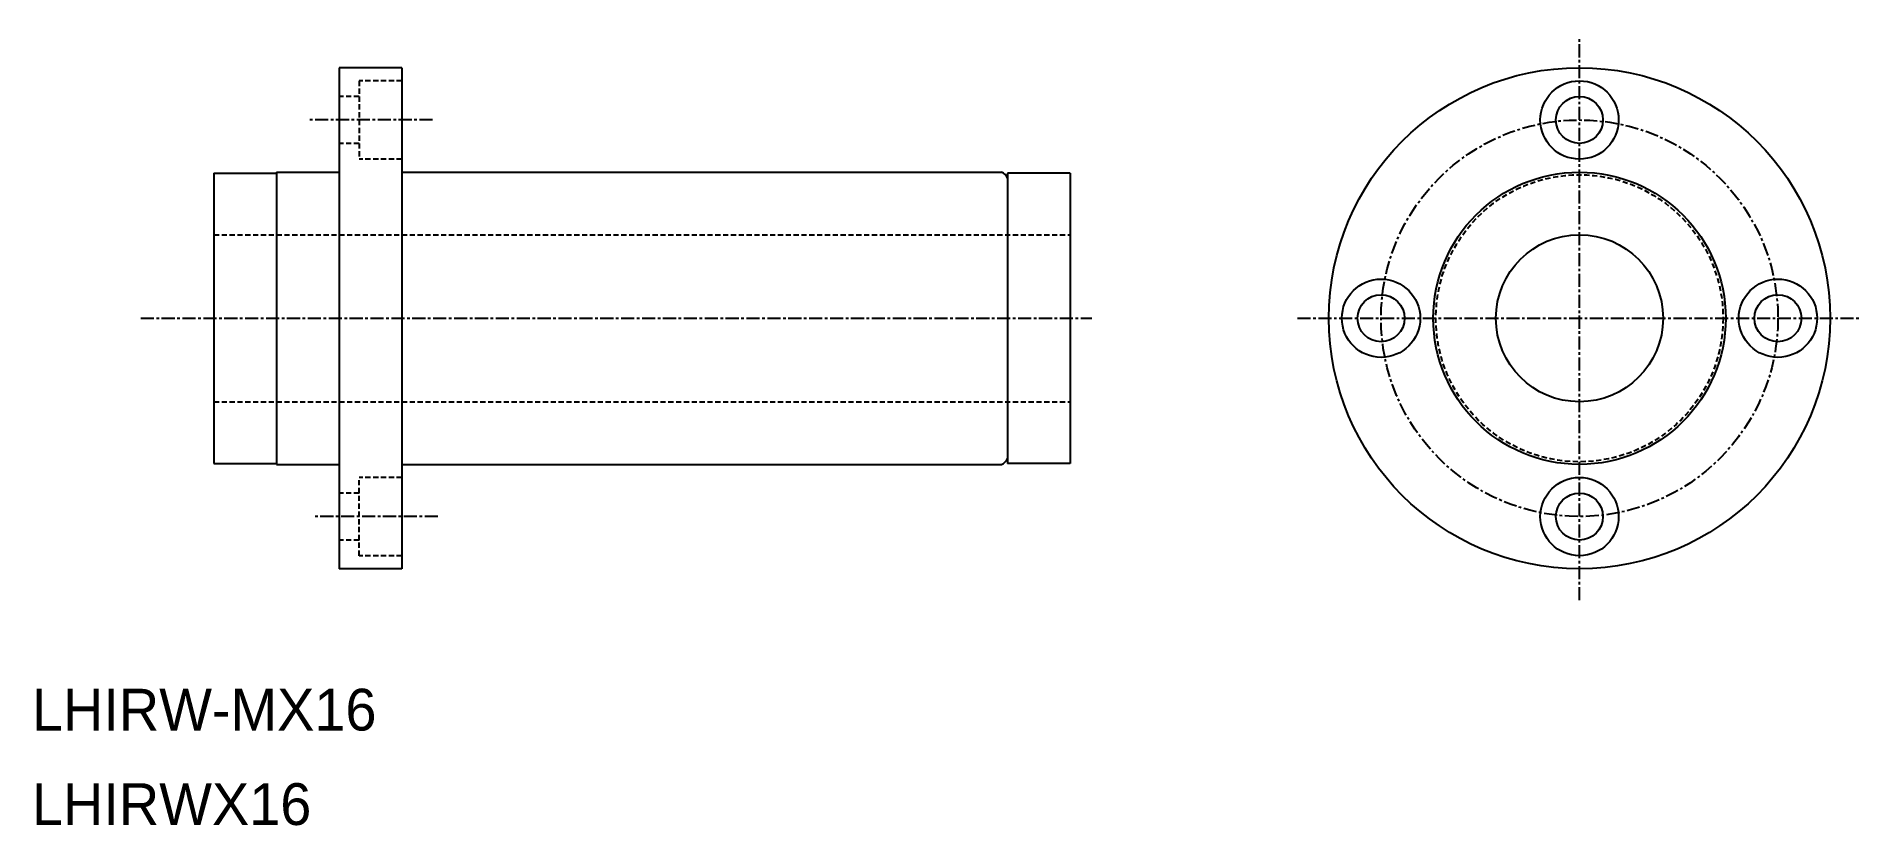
# Model space of a CAD drawing. Extents: x 213 to 388, y 148 to 223.
import ezdxf

# ---------------------------------------------------------------- set-up
doc = ezdxf.new("R2010")
doc.units = 0
doc.linetypes.add('CENTER', pattern=[2, 1.25, -0.25, 0.25, -0.25])
doc.linetypes.add('DASHED', pattern=[0.75, 0.5, -0.25])
doc.layers.get('0').update_dxf_attribs({"linetype": 'CONTINUOUS'})
doc.layers.add('CENTER', color=1, linetype='CENTER')

msp = doc.modelspace()

# ---------------------------------------------------------------- linework, layer by layer
at = {"color": 7, "linetype": 'CONTINUOUS'}
for p, q in [((247.96, 220.23), (241.96, 220.23)), ((241.96, 220.23), (241.96, 172.23)), ((247.96, 220.23), (247.96, 172.23)), ((229.96, 210.13), (229.96, 182.33)), ((229.96, 210.13), (235.96, 210.13)), ((235.96, 210.23), (241.96, 210.23)), ((235.96, 210.23), (235.96, 182.23)), ((247.96, 210.23), (305.36, 210.23)), ((311.96, 210.13), (305.96, 210.13)), ((305.96, 210.13), (305.96, 182.33)), ((311.96, 210.13), (311.96, 182.33)), ((229.96, 182.33), (235.96, 182.33)), ((235.96, 182.23), (241.96, 182.23)), ((247.96, 182.23), (305.36, 182.23)), ((311.96, 182.33), (305.96, 182.33)), ((247.96, 172.23), (241.96, 172.23))]:
    msp.add_line(p, q, dxfattribs=at)
at = {"color": 3, "linetype": 'DASHED'}
for p, q in [((247.96, 218.98), (243.86, 218.98)), ((243.86, 218.98), (243.86, 211.48)), ((243.86, 217.48), (241.96, 217.48)), ((243.86, 212.98), (241.96, 212.98)), ((247.96, 211.48), (243.86, 211.48)), ((229.96, 204.23), (311.96, 204.23)), ((229.96, 188.23), (311.96, 188.23)), ((247.96, 180.98), (243.86, 180.98)), ((243.86, 173.48), (243.86, 180.98)), ((243.86, 179.48), (241.96, 179.48)), ((243.86, 174.98), (241.96, 174.98)), ((247.96, 173.48), (243.86, 173.48))]:
    msp.add_line(p, q, dxfattribs=at)
at = {"color": 7, "linetype": 'CONTINUOUS'}
for centre, radius in [((360.71, 196.23), 24), ((360.71, 215.23), 3.75), ((360.71, 215.23), 2.25), ((360.71, 196.23), 14), ((360.71, 196.23), 8), ((341.71, 196.23), 3.75), ((379.71, 196.23), 3.75), ((341.71, 196.23), 2.25), ((379.71, 196.23), 2.25), ((360.71, 177.23), 3.75), ((360.71, 177.23), 2.25)]:
    msp.add_circle(centre, radius, dxfattribs=at)
at = {"color": 3, "linetype": 'DASHED'}
msp.add_circle((360.71, 196.23), 13.75, dxfattribs=at)
at = {"color": 7, "linetype": 'CONTINUOUS'}
for centre, start, end in [((304.81, 209.05), 27.7958, 64.6683), ((304.81, 183.4), 295.3317, 332.2042)]:
    msp.add_arc(centre, 1.3, start, end, dxfattribs=at)
at = {"layer": 'CENTER', "color": 1, "linetype": 'CENTER'}
for p, q in [((360.71, 169.23), (360.71, 223.23)), ((250.9, 215.23), (238.9, 215.23)), ((222.96, 196.23), (314.01, 196.23)), ((333.71, 196.23), (387.71, 196.23)), ((251.4, 177.23), (239.4, 177.23))]:
    msp.add_line(p, q, dxfattribs=at)
msp.add_circle((360.71, 196.23), 19, dxfattribs=at)

# ---------------------------------------------------------------- texts
at = {"color": 7, "linetype": 'CONTINUOUS'}
for s, p in [('LHIRW-MX16', (212.54, 156.73)), ('LHIRWX16', (212.54, 147.68))]:
    msp.add_text(s, height=4, dxfattribs=at).set_placement(p)

doc.saveas('drawing.dxf')
